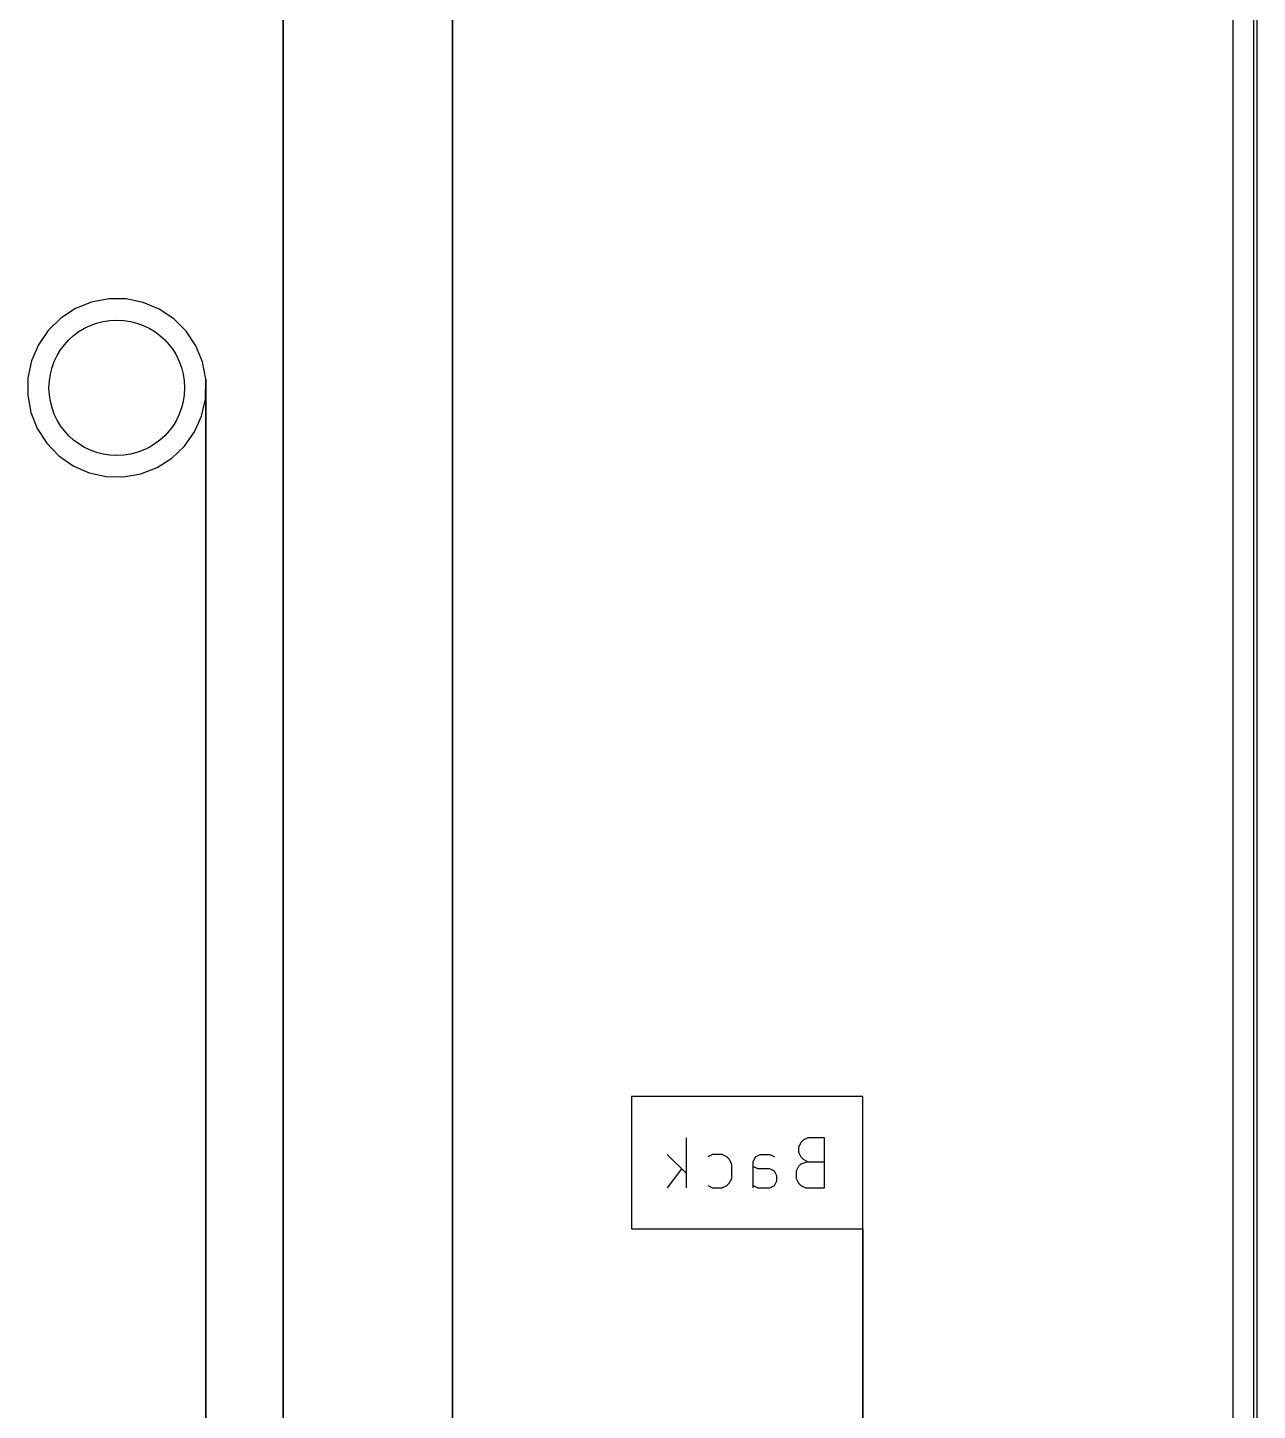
# Model space of a CAD drawing. Extents: x 10 to 213, y -213 to -15.
# Drawn here: x 176.56 to 213.41, y -173.65 to -132.19 of the extents above; entities that cross this region are included whole.
import ezdxf

# ---------------------------------------------------------------- set-up
doc = ezdxf.new("R2010")
doc.units = 0
doc.header["$MEASUREMENT"] = 0
doc.layers.add('BLACK', color=250, linetype='CONTINUOUS')

msp = doc.modelspace()

# ---------------------------------------------------------------- linework, layer by layer
at = {"layer": 'BLACK'}
for p, q in [((213.31, -213.36), (213.31, -15.24)), ((213.41, -213.36), (213.41, -15.24)), ((212.675, -15.925), (212.675, -212.675)), ((212.675, -15.925), (212.675, -212.675)), ((184.214, -212.675), (184.214, -130.679)), ((184.214, -130.679), (184.214, -212.675)), ((184.214, -212.675), (184.214, -130.679)), ((184.214, -130.679), (184.214, -212.675)), ((189.294, -212.675), (189.294, -130.679)), ((189.294, -130.679), (189.294, -212.675)), ((189.294, -212.675), (189.294, -130.679)), ((189.294, -130.679), (189.294, -212.675)), ((178.471, -140.416), (177.986, -140.612)), ((178.471, -140.416), (177.986, -140.612)), ((178.985, -140.318), (178.471, -140.416)), ((178.985, -140.318), (178.471, -140.416)), ((179.508, -140.322), (178.985, -140.318)), ((179.508, -140.322), (178.985, -140.318)), ((180.02, -140.427), (179.508, -140.322)), ((180.02, -140.427), (179.508, -140.322)), ((180.503, -140.63), (180.02, -140.427)), ((180.503, -140.63), (180.02, -140.427)), ((177.549, -140.899), (177.175, -141.265)), ((177.549, -140.899), (177.175, -141.265)), ((177.986, -140.612), (177.549, -140.899)), ((177.986, -140.612), (177.549, -140.899)), ((180.936, -140.922), (180.503, -140.63)), ((180.936, -140.922), (180.503, -140.63)), ((181.305, -141.294), (180.936, -140.922)), ((181.305, -141.294), (180.936, -140.922)), ((177.175, -141.265), (176.88, -141.696)), ((177.175, -141.265), (176.88, -141.696)), ((181.594, -141.729), (181.305, -141.294)), ((181.594, -141.729), (181.305, -141.294)), ((176.88, -141.696), (176.673, -142.177)), ((176.88, -141.696), (176.673, -142.177)), ((181.793, -142.213), (181.594, -141.729)), ((181.793, -142.213), (181.594, -141.729)), ((176.673, -142.177), (176.565, -142.689)), ((176.673, -142.177), (176.565, -142.689)), ((181.895, -142.726), (181.793, -142.213)), ((181.895, -142.726), (181.793, -142.213)), ((176.565, -142.689), (176.557, -143.212)), ((176.565, -142.689), (176.557, -143.212)), ((181.887, -143.323), (181.895, -142.726)), ((181.887, -143.323), (181.895, -142.726)), ((181.895, -212.675), (181.895, -142.726)), ((181.895, -142.726), (181.895, -212.675)), ((181.895, -212.675), (181.895, -142.726)), ((181.895, -142.726), (181.895, -212.675)), ((176.557, -143.212), (176.652, -143.726)), ((176.557, -143.212), (176.652, -143.726)), ((181.771, -143.833), (181.887, -143.323)), ((181.771, -143.833), (181.887, -143.323)), ((176.652, -143.726), (176.844, -144.212)), ((176.652, -143.726), (176.844, -144.212)), ((181.558, -144.311), (181.771, -143.833)), ((181.558, -144.311), (181.771, -143.833)), ((176.844, -144.212), (177.128, -144.652)), ((176.844, -144.212), (177.128, -144.652)), ((177.128, -144.652), (177.491, -145.028)), ((177.128, -144.652), (177.491, -145.028)), ((181.257, -144.738), (181.558, -144.311)), ((181.257, -144.738), (181.558, -144.311)), ((177.491, -145.028), (177.921, -145.327)), ((177.491, -145.028), (177.921, -145.327)), ((180.436, -145.379), (180.878, -145.099)), ((180.436, -145.379), (180.878, -145.099)), ((180.878, -145.099), (181.257, -144.738)), ((180.878, -145.099), (181.257, -144.738)), ((177.921, -145.327), (178.4, -145.536)), ((177.921, -145.327), (178.4, -145.536)), ((179.949, -145.569), (180.436, -145.379)), ((179.949, -145.569), (180.436, -145.379)), ((178.4, -145.536), (178.911, -145.648)), ((178.4, -145.536), (178.911, -145.648)), ((178.911, -145.648), (179.434, -145.659)), ((178.911, -145.648), (179.434, -145.659)), ((179.434, -145.659), (179.949, -145.569)), ((179.434, -145.659), (179.949, -145.569)), ((201.584, -164.235), (194.656, -164.235)), ((194.656, -164.235), (194.656, -168.205)), ((201.584, -164.235), (194.656, -164.235)), ((194.656, -164.235), (194.656, -168.205)), ((201.584, -168.205), (201.584, -164.235)), ((201.584, -168.205), (201.584, -164.235)), ((196.299, -166.977), (196.299, -165.477)), ((199.727, -165.62), (199.656, -165.763)), ((199.656, -165.763), (199.656, -165.906)), ((199.799, -165.549), (199.727, -165.62)), ((199.941, -165.477), (199.799, -165.549)), ((200.441, -165.477), (199.941, -165.477)), ((200.441, -166.977), (200.441, -165.477)), ((195.727, -165.977), (196.299, -166.549)), ((197.084, -165.977), (196.941, -166.049)), ((197.37, -165.977), (197.084, -165.977)), ((197.513, -166.049), (197.37, -165.977)), ((197.584, -166.12), (197.513, -166.049)), ((197.656, -166.263), (197.584, -166.12)), ((198.299, -166.191), (198.37, -166.049)), ((198.299, -166.977), (198.299, -166.191)), ((198.37, -166.049), (198.513, -165.977)), ((198.513, -165.977), (198.799, -165.977)), ((198.799, -165.977), (198.941, -166.049)), ((199.656, -165.906), (199.727, -166.049)), ((199.727, -166.049), (199.799, -166.12)), ((199.941, -166.191), (199.727, -166.263)), ((199.799, -166.12), (199.941, -166.191)), ((199.941, -166.191), (200.441, -166.191)), ((196.156, -166.406), (195.727, -166.977)), ((197.656, -166.691), (197.656, -166.263)), ((198.441, -166.406), (198.299, -166.334)), ((198.799, -166.406), (198.441, -166.406)), ((198.941, -166.477), (198.799, -166.406)), ((199.013, -166.62), (198.941, -166.477)), ((199.013, -166.763), (199.013, -166.62)), ((199.656, -166.334), (199.584, -166.477)), ((199.584, -166.477), (199.584, -166.691)), ((199.727, -166.263), (199.656, -166.334)), ((196.941, -166.906), (197.084, -166.977)), ((197.084, -166.977), (197.37, -166.977)), ((197.37, -166.977), (197.513, -166.906)), ((197.513, -166.906), (197.584, -166.834)), ((197.584, -166.834), (197.656, -166.691)), ((198.299, -166.906), (198.441, -166.977)), ((198.441, -166.977), (198.799, -166.977)), ((198.799, -166.977), (198.941, -166.906)), ((198.941, -166.906), (199.013, -166.763)), ((199.584, -166.691), (199.656, -166.834)), ((199.656, -166.834), (199.727, -166.906)), ((199.727, -166.906), (199.87, -166.977)), ((199.87, -166.977), (200.441, -166.977)), ((194.656, -168.205), (201.584, -168.205)), ((194.656, -168.205), (201.584, -168.205)), ((201.584, -212.675), (201.584, -168.205)), ((201.584, -168.205), (201.584, -212.675)), ((201.584, -212.675), (201.584, -168.205)), ((201.584, -168.205), (201.584, -212.675))]:
    msp.add_line(p, q, dxfattribs=at)
msp.add_circle((179.228, -142.987), 2.032, dxfattribs=at)

doc.saveas('drawing.dxf')
